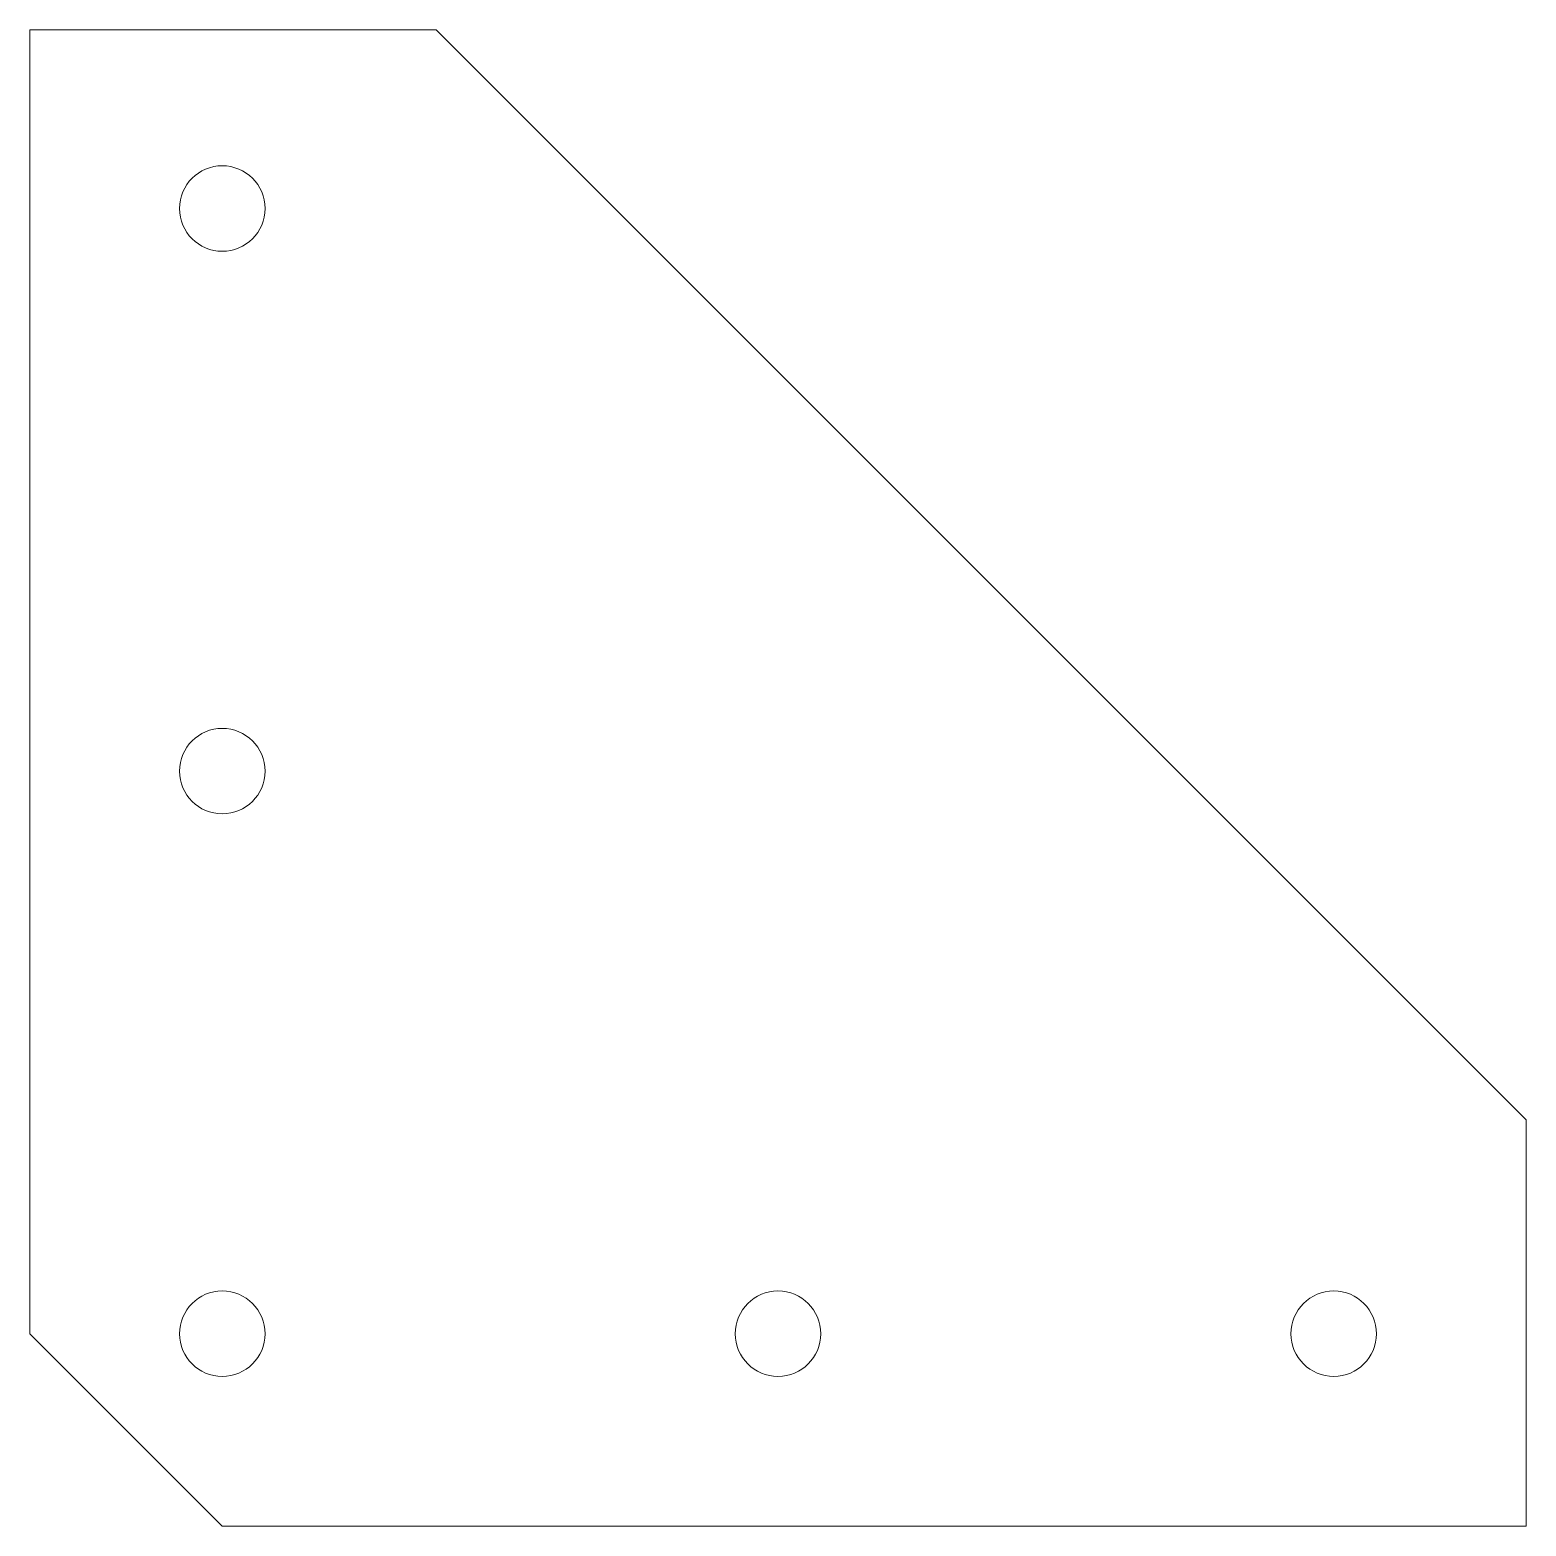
# Model space of a CAD drawing. Header units: millimetres. Extents: x 0 to 70, y 0 to 70.
import ezdxf

# ---------------------------------------------------------------- set-up
doc = ezdxf.new("R2010")
doc.units = ezdxf.units.MM

msp = doc.modelspace()

# ---------------------------------------------------------------- linework, layer by layer
at = {"color": 7, "linetype": 'Continuous', "lineweight": 15}
for p, q in [((0, 70), (0, 9)), ((19, 70), (0, 70)), ((70, 19), (19, 70)), ((70, 0), (70, 19)), ((0, 9), (9, 0)), ((9, 0), (70, 0))]:
    msp.add_line(p, q, dxfattribs=at)
for centre in [(9, 61.644), (9, 35.322), (9, 9), (35, 9), (61, 9)]:
    msp.add_circle(centre, 2, dxfattribs=at)

doc.saveas('drawing.dxf')
